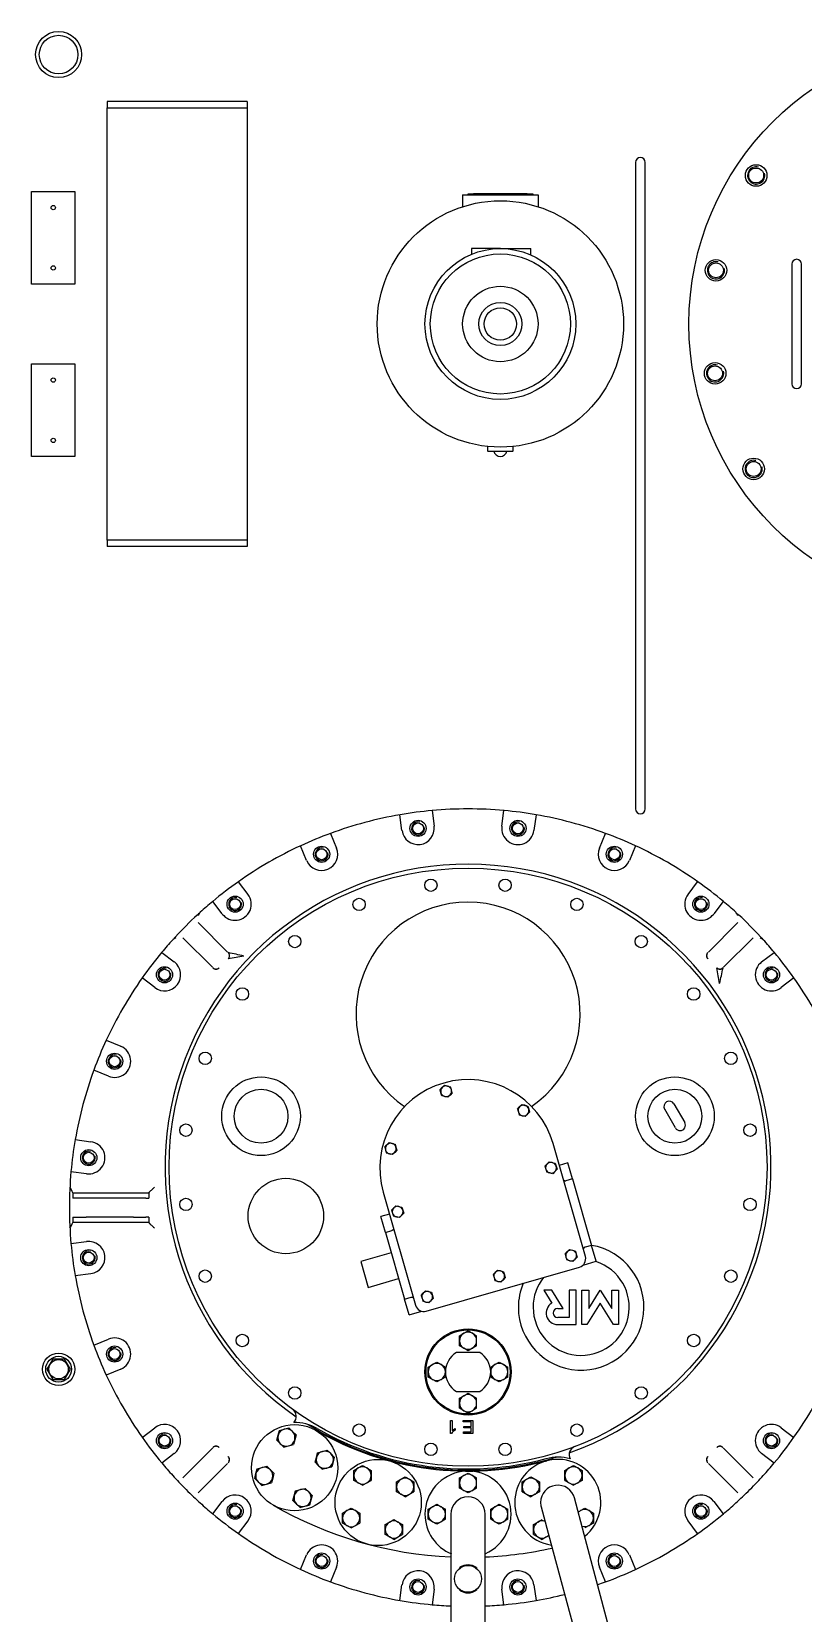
# Model space of a CAD drawing. Header units: millimetres. Extents: x 89978 to 501025, y -351975 to 835730.
# Drawn here: x 137848 to 138564, y -212483 to -211015 of the extents above; entities that cross this region are included whole.
import ezdxf

# ---------------------------------------------------------------- set-up
doc = ezdxf.new("R2010")
doc.units = ezdxf.units.MM
doc.header["$LTSCALE"] = 150
doc.layers.add('------00 Switch Gear_154kV', color=4, linetype='Continuous')

# ---------------------------------------------------------------- blocks, each defined once
blk = doc.blocks.new('X-1F-PLAN$0$top tr')
at = {"layer": '------00 Switch Gear_154kV', "linetype": 'Continuous'}
for p, q in [((323610, 114856.4), (323610, 114767.4)), ((323642, 114767.4), (323642, 114856.4)), ((323549.1, 114759.4), (323526.1, 114845.4)), ((323495.2, 114837.1), (323518.2, 114751.1)), ((323564.8, 114798), (323562.9, 114812.5)), ((323592.7, 114816.4), (323594.6, 114801.9)), ((323657.5, 114801.9), (323659.4, 114816.4)), ((323689.2, 114812.5), (323687.3, 114798)), ((323618.3, 114802.3), (323618.3, 114802.9)), ((323633.8, 114802.3), (323633.8, 114802.9)), ((323476.3, 114770.2), (323470.7, 114783.8)), ((323498.4, 114795.2), (323504.1, 114781.7)), ((323748, 114781.7), (323753.7, 114795.2)), ((323781.4, 114783.8), (323775.8, 114770.2)), ((323618.3, 114782), (323618.3, 114782.6)), ((323633.8, 114782), (323633.8, 114782.6)), ((323558.2, 114725.6), (323549.1, 114759.4)), ((323553.2, 114753.5), (323557.2, 114755.8)), ((323561.2, 114753.5), (323557.2, 114755.8)), ((323565.2, 114751.2), (323561.2, 114753.5)), ((323610, 114767.4), (323610, 114732.4)), ((323642, 114732.4), (323642, 114767.4)), ((323690.9, 114753.5), (323686.9, 114751.2)), ((323694.9, 114755.8), (323690.9, 114753.5)), ((323694.9, 114755.8), (323698.9, 114753.5)), ((323698.9, 114753.5), (323702.9, 114751.2)), ((323412.9, 114750.4), (323421.8, 114738.7)), ((323509.6, 114740.6), (323513.6, 114742.9)), ((323509.6, 114736), (323509.6, 114740.6)), ((323513.6, 114742.9), (323517.6, 114745.2)), ((323518.2, 114751.1), (323527.3, 114717.3)), ((323561.2, 114739.7), (323557.2, 114737.4)), ((323565.2, 114742), (323561.2, 114739.7)), ((323565.2, 114751.2), (323565.2, 114746.6)), ((323565.2, 114746.6), (323565.2, 114742)), ((323589, 114737.1), (323593, 114739.4)), ((323593, 114739.4), (323597, 114741.7)), ((323597, 114741.7), (323601, 114739.4)), ((323601, 114739.4), (323605, 114737.1)), ((323647, 114737.1), (323651, 114739.4)), ((323651, 114739.4), (323655, 114741.7)), ((323655, 114741.7), (323659, 114739.4)), ((323659, 114739.4), (323663, 114737.1)), ((323686.9, 114746.6), (323686.9, 114751.2)), ((323686.9, 114742), (323686.9, 114746.6)), ((323690.9, 114739.7), (323686.9, 114742)), ((323694.9, 114737.4), (323690.9, 114739.7)), ((323698.9, 114739.7), (323694.9, 114737.4)), ((323702.9, 114742), (323698.9, 114739.7)), ((323702.9, 114751.2), (323702.9, 114746.6)), ((323702.9, 114746.6), (323702.9, 114742)), ((323730.5, 114742.9), (323726.5, 114740.6)), ((323726.5, 114736), (323726.5, 114740.6)), ((323734.5, 114745.2), (323730.5, 114742.9)), ((323734.5, 114745.2), (323738.5, 114742.9)), ((323738.5, 114742.9), (323742.5, 114740.6)), ((323742.5, 114740.6), (323742.5, 114736)), ((323830.3, 114738.7), (323839.2, 114750.4)), ((323398, 114720.5), (323389.1, 114732.1)), ((323509.6, 114731.4), (323509.6, 114736)), ((323513.6, 114729), (323509.6, 114731.4)), ((323517.6, 114726.7), (323513.6, 114729)), ((323521.6, 114729), (323517.6, 114726.7)), ((323589, 114737.1), (323589, 114732.4)), ((323589, 114732.4), (323589, 114727.8)), ((323593, 114725.5), (323589, 114727.8)), ((323597, 114723.2), (323593, 114725.5)), ((323601, 114725.5), (323597, 114723.2)), ((323605, 114727.8), (323601, 114725.5)), ((323605, 114737.1), (323605, 114732.4)), ((323605, 114732.4), (323605, 114727.8)), ((323647, 114737.1), (323647, 114732.4)), ((323647, 114732.4), (323647, 114727.8)), ((323651, 114725.5), (323647, 114727.8)), ((323655, 114723.2), (323651, 114725.5)), ((323659, 114725.5), (323655, 114723.2)), ((323663, 114727.8), (323659, 114725.5)), ((323663, 114737.1), (323663, 114732.4)), ((323663, 114732.4), (323663, 114727.8)), ((323726.5, 114731.4), (323726.5, 114736)), ((323730.5, 114729), (323726.5, 114731.4)), ((323734.5, 114726.7), (323730.5, 114729)), ((323738.5, 114729), (323734.5, 114726.7)), ((323742.5, 114731.4), (323738.5, 114729)), ((323742.5, 114736), (323742.5, 114731.4)), ((323777.5, 114725), (323773, 114723.9)), ((323781.9, 114726.2), (323777.5, 114725)), ((323781.9, 114726.2), (323785.2, 114723)), ((323863, 114732.1), (323854.1, 114720.5)), ((323375.5, 114712.7), (323402.9, 114685.2)), ((323559.8, 114711.6), (323563.8, 114713.9)), ((323559.8, 114707), (323559.8, 114711.6)), ((323563.8, 114713.9), (323567.8, 114716.2)), ((323571.8, 114713.9), (323567.8, 114716.2)), ((323575.8, 114711.6), (323571.8, 114713.9)), ((323575.8, 114711.6), (323575.8, 114707)), ((323618, 114708.1), (323622, 114710.4)), ((323622, 114710.4), (323626, 114712.7)), ((323626, 114712.7), (323630, 114710.4)), ((323630, 114710.4), (323634, 114708.1)), ((323680.3, 114713.9), (323676.3, 114711.6)), ((323676.3, 114707), (323676.3, 114711.6)), ((323684.3, 114716.2), (323680.3, 114713.9)), ((323684.3, 114716.2), (323688.3, 114713.9)), ((323688.3, 114713.9), (323692.3, 114711.6)), ((323692.3, 114711.6), (323692.3, 114707)), ((323770.6, 114714.9), (323771.8, 114719.4)), ((323773.9, 114711.7), (323770.6, 114714.9)), ((323771.8, 114719.4), (323773, 114723.9)), ((323777.1, 114708.4), (323773.9, 114711.7)), ((323781.6, 114709.6), (323777.1, 114708.4)), ((323786.1, 114710.8), (323781.6, 114709.6)), ((323785.2, 114723), (323788.5, 114719.7)), ((323787.3, 114715.2), (323786.1, 114710.8)), ((323788.5, 114719.7), (323787.3, 114715.2)), ((323849.2, 114685.2), (323876.6, 114712.7)), ((323388.8, 114671.1), (323361.3, 114698.5)), ((323520.2, 114701), (323524.2, 114703.3)), ((323520.2, 114696.4), (323520.2, 114701)), ((323520.2, 114691.7), (323520.2, 114696.4)), ((323524.2, 114703.3), (323528.2, 114705.6)), ((323532.2, 114703.3), (323528.2, 114705.6)), ((323536.2, 114701), (323532.2, 114703.3)), ((323536.2, 114701), (323536.2, 114696.4)), ((323536.2, 114696.4), (323536.2, 114691.7)), ((323559.8, 114702.4), (323559.8, 114707)), ((323563.8, 114700), (323559.8, 114702.4)), ((323567.8, 114697.7), (323563.8, 114700)), ((323571.8, 114700), (323567.8, 114697.7)), ((323575.8, 114702.4), (323571.8, 114700)), ((323575.8, 114707), (323575.8, 114702.4)), ((323618, 114708.1), (323618, 114703.4)), ((323618, 114703.4), (323618, 114698.8)), ((323622, 114696.5), (323618, 114698.8)), ((323626, 114694.2), (323622, 114696.5)), ((323630, 114696.5), (323626, 114694.2)), ((323634, 114698.8), (323630, 114696.5)), ((323634, 114708.1), (323634, 114703.4)), ((323634, 114703.4), (323634, 114698.8)), ((323676.3, 114702.4), (323676.3, 114707)), ((323680.3, 114700), (323676.3, 114702.4)), ((323684.3, 114697.7), (323680.3, 114700)), ((323688.3, 114700), (323684.3, 114697.7)), ((323692.3, 114702.4), (323688.3, 114700)), ((323692.3, 114707), (323692.3, 114702.4)), ((323719.9, 114703.3), (323715.9, 114701)), ((323715.9, 114696.4), (323715.9, 114701)), ((323715.9, 114691.7), (323715.9, 114696.4)), ((323723.9, 114705.6), (323719.9, 114703.3)), ((323723.9, 114705.6), (323727.9, 114703.3)), ((323727.9, 114703.3), (323731.9, 114701)), ((323731.9, 114701), (323731.9, 114696.4)), ((323731.9, 114696.4), (323731.9, 114691.7)), ((323806.1, 114694.4), (323807.3, 114698.9)), ((323807.3, 114698.9), (323808.5, 114703.3)), ((323813, 114704.5), (323808.5, 114703.3)), ((323817.4, 114705.7), (323813, 114704.5)), ((323817.4, 114705.7), (323820.7, 114702.5)), ((323820.7, 114702.5), (323824, 114699.2)), ((323822.8, 114694.7), (323821.6, 114690.3)), ((323824, 114699.2), (323822.8, 114694.7)), ((323890.8, 114698.5), (323863.3, 114671.1)), ((323341.9, 114684.9), (323353.5, 114676)), ((323403.5, 114684.7), (323403.6, 114684.6)), ((323524.2, 114689.4), (323520.2, 114691.7)), ((323528.2, 114687.1), (323524.2, 114689.4)), ((323532.2, 114689.4), (323528.2, 114687.1)), ((323536.2, 114691.7), (323532.2, 114689.4)), ((323719.9, 114689.4), (323715.9, 114691.7)), ((323723.9, 114687.1), (323719.9, 114689.4)), ((323727.9, 114689.4), (323723.9, 114687.1)), ((323731.9, 114691.7), (323727.9, 114689.4)), ((323750.1, 114679.4), (323751.3, 114683.9)), ((323751.3, 114683.9), (323752.5, 114688.3)), ((323757, 114689.5), (323752.5, 114688.3)), ((323761.4, 114690.7), (323757, 114689.5)), ((323761.4, 114690.7), (323764.7, 114687.5)), ((323764.7, 114687.5), (323768, 114684.2)), ((323768, 114684.2), (323766.8, 114679.7)), ((323809.4, 114691.2), (323806.1, 114694.4)), ((323812.7, 114687.9), (323809.4, 114691.2)), ((323817.1, 114689.1), (323812.7, 114687.9)), ((323821.6, 114690.3), (323817.1, 114689.1)), ((323848.5, 114684.6), (323848.6, 114684.7)), ((323898.6, 114676), (323910.2, 114684.9)), ((323389.4, 114670.4), (323389.3, 114670.5)), ((323395, 114670.6), (323395.1, 114670.5)), ((323403.5, 114678.9), (323403.4, 114679)), ((323753.4, 114676.1), (323750.1, 114679.4)), ((323756.6, 114672.9), (323753.4, 114676.1)), ((323761.1, 114674.1), (323756.6, 114672.9)), ((323765.6, 114675.3), (323761.1, 114674.1)), ((323766.8, 114679.7), (323765.6, 114675.3)), ((323786.8, 114663.4), (323788, 114667.8)), ((323792.5, 114669), (323788, 114667.8)), ((323796.9, 114670.2), (323792.5, 114669)), ((323796.9, 114670.2), (323800.2, 114667)), ((323800.2, 114667), (323803.5, 114663.7)), ((323848.7, 114679), (323848.6, 114678.9)), ((323857, 114670.5), (323857.1, 114670.6)), ((323862.8, 114670.5), (323862.7, 114670.4)), ((323335.3, 114652.2), (323323.6, 114661.1)), ((323621.6, 114657.4), (323630.2, 114657.4)), ((323621.6, 114645.4), (323621.6, 114657.4)), ((323623.2, 114656), (323623.2, 114652.3)), ((323630.2, 114656), (323623.2, 114656)), ((323623.2, 114652.3), (323629.8, 114652.3)), ((323623.2, 114650.9), (323623.2, 114646.8)), ((323629.8, 114650.9), (323623.2, 114650.9)), ((323629.8, 114652.3), (323629.8, 114650.9)), ((323630.2, 114657.4), (323630.2, 114656)), ((323637.8, 114653), (323637.8, 114654.4)), ((323639.4, 114653.8), (323637.8, 114653)), ((323640.8, 114654.8), (323639.4, 114653.8)), ((323640.8, 114645.4), (323640.8, 114654.8)), ((323641.3, 114657.4), (323642.3, 114657.4)), ((323642.3, 114657.4), (323642.3, 114645.4)), ((323785.6, 114658.9), (323786.8, 114663.4)), ((323788.9, 114655.6), (323785.6, 114658.9)), ((323792.2, 114652.4), (323788.9, 114655.6)), ((323796.6, 114653.6), (323792.2, 114652.4)), ((323801.1, 114654.8), (323796.6, 114653.6)), ((323802.3, 114659.2), (323801.1, 114654.8)), ((323803.5, 114663.7), (323802.3, 114659.2)), ((323928.5, 114661.1), (323916.8, 114652.2)), ((323618, 114634.1), (323622, 114636.4)), ((323630.5, 114645.4), (323621.6, 114645.4)), ((323622, 114636.4), (323626, 114638.7)), ((323623.2, 114646.8), (323630.5, 114646.8)), ((323626, 114638.7), (323630, 114636.4)), ((323630, 114636.4), (323634, 114634.1)), ((323630.5, 114646.8), (323630.5, 114645.4)), ((323642.3, 114645.4), (323640.8, 114645.4)), ((323618, 114634.1), (323618, 114629.4)), ((323618, 114629.4), (323618, 114624.8)), ((323622, 114622.5), (323618, 114624.8)), ((323626, 114620.2), (323622, 114622.5)), ((323630, 114622.5), (323626, 114620.2)), ((323634, 114624.8), (323630, 114622.5)), ((323634, 114634.1), (323634, 114629.4)), ((323634, 114629.4), (323634, 114624.8)), ((323589, 114605.1), (323593, 114607.4)), ((323593, 114607.4), (323597, 114609.7)), ((323597, 114609.7), (323601, 114607.4)), ((323601, 114607.4), (323605, 114605.1)), ((323636.9, 114618.4), (323615.2, 114618.4)), ((323647, 114605.1), (323651, 114607.4)), ((323651, 114607.4), (323655, 114609.7)), ((323655, 114609.7), (323659, 114607.4)), ((323659, 114607.4), (323663, 114605.1)), ((324000.6, 114607.4), (323995.1, 114597.9)), ((324011.5, 114607.4), (324000.6, 114607.4)), ((324017, 114597.9), (324011.5, 114607.4)), ((323589, 114605.1), (323589, 114600.4)), ((323589, 114600.4), (323589, 114595.8)), ((323593, 114593.5), (323589, 114595.8)), ((323597, 114591.2), (323593, 114593.5)), ((323601, 114593.5), (323597, 114591.2)), ((323605, 114595.8), (323601, 114593.5)), ((323605, 114605.1), (323605, 114600.4)), ((323605, 114600.4), (323605, 114595.8)), ((323647, 114605.1), (323647, 114600.4)), ((323647, 114600.4), (323647, 114595.8)), ((323651, 114593.5), (323647, 114595.8)), ((323655, 114591.2), (323651, 114593.5)), ((323659, 114593.5), (323655, 114591.2)), ((323663, 114595.8), (323659, 114593.5)), ((323663, 114605.1), (323663, 114600.4)), ((323663, 114600.4), (323663, 114595.8)), ((323948.3, 114597.7), (323961.9, 114603.3)), ((323995.1, 114597.9), (324000.6, 114588.4)), ((324011.5, 114588.4), (324017, 114597.9)), ((323615.2, 114582.4), (323636.9, 114582.4)), ((323618, 114576.1), (323622, 114578.4)), ((323622, 114578.4), (323626, 114580.7)), ((323626, 114580.7), (323630, 114578.4)), ((323630, 114578.4), (323634, 114576.1)), ((324000.6, 114588.4), (324011.5, 114588.4)), ((323618, 114576.1), (323618, 114571.4)), ((323618, 114571.4), (323618, 114566.8)), ((323622, 114564.5), (323618, 114566.8)), ((323626, 114562.2), (323622, 114564.5)), ((323630, 114564.5), (323626, 114562.2)), ((323634, 114566.8), (323630, 114564.5)), ((323634, 114576.1), (323634, 114571.4)), ((323634, 114571.4), (323634, 114566.8)), ((323973.3, 114575.6), (323959.8, 114569.9)), ((323486.3, 114556.4), (323490.9, 114556.4)), ((323486.3, 114524.4), (323486.3, 114556.4)), ((323490.9, 114556.4), (323503.3, 114536.5)), ((323503.3, 114536.5), (323515.8, 114556.4)), ((323515.8, 114556.4), (323520.4, 114556.4)), ((323520.4, 114556.4), (323520.4, 114524.4)), ((323542.8, 114556.4), (323525.7, 114556.4)), ((323525.7, 114556.4), (323525.7, 114524.4)), ((323532.1, 114524.4), (323532.1, 114550)), ((323532.1, 114550), (323542.8, 114550)), ((323503.3, 114524.4), (323492.7, 114541.5)), ((323492.7, 114541.5), (323492.7, 114524.4)), ((323514, 114541.5), (323503.3, 114524.4)), ((323514, 114524.4), (323514, 114541.5)), ((323664.8, 114543.9), (323522.6, 114503.1)), ((323542.8, 114541.4), (323537.6, 114541.4)), ((323537.6, 114541.4), (323548.2, 114524.4)), ((323555.8, 114524.4), (323548.2, 114536.5)), ((323658.3, 114532.1), (323660.3, 114534.2)), ((323660.3, 114534.2), (323662.3, 114536.2)), ((323662.3, 114536.2), (323665.1, 114535.5)), ((323665.1, 114535.5), (323667.9, 114534.8)), ((323668.7, 114532.1), (323667.9, 114534.8)), ((323680.7, 114547.5), (323668.8, 114544.1)), ((323704.8, 114433.7), (323674.7, 114538.5)), ((323680.7, 114547.5), (323684.9, 114532.7)), ((323492.7, 114524.4), (323486.3, 114524.4)), ((323520.4, 114524.4), (323514, 114524.4)), ((323525.7, 114524.4), (323532.1, 114524.4)), ((323548.2, 114524.4), (323555.8, 114524.4)), ((323659.1, 114529.3), (323658.3, 114532.1)), ((323659.9, 114526.5), (323659.1, 114529.3)), ((323662.7, 114525.8), (323659.9, 114526.5)), ((323665.5, 114525.1), (323662.7, 114525.8)), ((323667.5, 114527.2), (323665.5, 114525.1)), ((323669.5, 114529.3), (323667.5, 114527.2)), ((323669.5, 114529.3), (323668.7, 114532.1)), ((323684.9, 114532.7), (323678.9, 114531)), ((323702.7, 114471), (323684.9, 114532.7)), ((323718.7, 114522), (323690.4, 114513.8)), ((323725.6, 114497.9), (323718.7, 114522)), ((323591.5, 114512.9), (323593.5, 114515)), ((323592.3, 114510.2), (323591.5, 114512.9)), ((323593.1, 114507.4), (323592.3, 114510.2)), ((323595.9, 114506.7), (323593.1, 114507.4)), ((323593.5, 114515), (323595.5, 114517.1)), ((323595.5, 114517.1), (323598.3, 114516.4)), ((323598.7, 114506), (323595.9, 114506.7)), ((323598.3, 114516.4), (323601.1, 114515.7)), ((323600.7, 114508.1), (323598.7, 114506)), ((323602.7, 114510.1), (323600.7, 114508.1)), ((323601.9, 114512.9), (323601.1, 114515.7)), ((323602.7, 114510.1), (323601.9, 114512.9)), ((323976.1, 114509.2), (323990.6, 114511.1)), ((323519.1, 114501.2), (323507.2, 114497.7)), ((323507.2, 114497.7), (323511.4, 114482.9)), ((323517.1, 114493.3), (323547.1, 114388.5)), ((323524.7, 114493.8), (323526.7, 114495.8)), ((323525.5, 114491), (323524.7, 114493.8)), ((323526.3, 114488.2), (323525.5, 114491)), ((323526.7, 114495.8), (323528.7, 114497.9)), ((323528.7, 114497.9), (323531.5, 114497.2)), ((323531.5, 114497.2), (323534.3, 114496.5)), ((323535.9, 114491), (323533.9, 114488.9)), ((323535.1, 114493.8), (323534.3, 114496.5)), ((323535.9, 114491), (323535.1, 114493.8)), ((323697.2, 114489.8), (323725.6, 114497.9)), ((323511.4, 114482.9), (323517.4, 114484.7)), ((323529.1, 114421.2), (323511.4, 114482.9)), ((323529.1, 114487.5), (323526.3, 114488.2)), ((323531.9, 114486.8), (323529.1, 114487.5)), ((323533.9, 114488.9), (323531.9, 114486.8)), ((323994.5, 114481.3), (323980, 114479.4)), ((323702.7, 114471), (323696.6, 114469.2)), ((323702.7, 114471), (323706.9, 114456.2)), ((323922.4, 114461.7), (323992.9, 114461.7)), ((323922.4, 114456.7), (323922.4, 114461.7)), ((323992.9, 114456.7), (323992.9, 114461.7)), ((323685.7, 114453.1), (323687.7, 114455.1)), ((323686.5, 114450.3), (323685.7, 114453.1)), ((323687.3, 114447.5), (323686.5, 114450.3)), ((323690.1, 114446.8), (323687.3, 114447.5)), ((323687.7, 114455.1), (323689.7, 114457.2)), ((323689.7, 114457.2), (323692.5, 114456.5)), ((323692.9, 114446.1), (323690.1, 114446.8)), ((323692.5, 114456.5), (323695.3, 114455.8)), ((323694.9, 114448.2), (323692.9, 114446.1)), ((323696.9, 114450.3), (323694.9, 114448.2)), ((323696.1, 114453), (323695.3, 114455.8)), ((323696.9, 114450.3), (323696.1, 114453)), ((323699, 114453.9), (323706.9, 114456.2)), ((323922.4, 114456.7), (323925, 114456.7)), ((323928.7, 114456.7), (323925, 114456.7)), ((323936.6, 114456.7), (323928.7, 114456.7)), ((323936.6, 114456.7), (323980.5, 114456.7)), ((323988.4, 114456.7), (323980.5, 114456.7)), ((323992.8, 114456.7), (323988.4, 114456.7)), ((323992.8, 114456.7), (323992.9, 114456.7)), ((323922.4, 114434.2), (323922.4, 114439.2)), ((323925, 114439.2), (323922.4, 114439.2)), ((323992.9, 114434.2), (323922.4, 114434.2)), ((323925, 114439.2), (323928.7, 114439.2)), ((323928.7, 114439.2), (323936.6, 114439.2)), ((323936.6, 114439.2), (323980.5, 114439.2)), ((323980.5, 114439.2), (323988.4, 114439.2)), ((323988.4, 114439.2), (323992.8, 114439.2)), ((323992.9, 114439.2), (323992.8, 114439.2)), ((323992.9, 114434.2), (323992.9, 114439.2)), ((323529.1, 114421.2), (323535.2, 114422.9)), ((323529.1, 114421.2), (323533.4, 114406.4)), ((323545.4, 114414.3), (323547.4, 114416.4)), ((323547.4, 114416.4), (323550.2, 114415.7)), ((323980, 114416.5), (323994.5, 114414.6)), ((323533.4, 114406.4), (323541.3, 114408.7)), ((323543.4, 114412.3), (323545.4, 114414.3)), ((323544.2, 114409.5), (323543.4, 114412.3)), ((323545, 114406.7), (323544.2, 114409.5)), ((323547.8, 114406), (323545, 114406.7)), ((323550.6, 114405.3), (323547.8, 114406)), ((323550.2, 114415.7), (323553, 114415)), ((323552.6, 114407.4), (323550.6, 114405.3)), ((323554.6, 114409.5), (323552.6, 114407.4)), ((323553.8, 114412.2), (323553, 114415)), ((323554.6, 114409.5), (323553.8, 114412.2)), ((323692.1, 114394.6), (323694.1, 114396.6)), ((323692.9, 114391.8), (323692.1, 114394.6)), ((323693.7, 114389), (323692.9, 114391.8)), ((323696.5, 114388.3), (323693.7, 114389)), ((323694.1, 114396.6), (323696.1, 114398.7)), ((323696.1, 114398.7), (323698.9, 114398)), ((323699.3, 114387.6), (323696.5, 114388.3)), ((323698.9, 114398), (323701.7, 114397.3)), ((323701.3, 114389.7), (323699.3, 114387.6)), ((323703.3, 114391.8), (323701.3, 114389.7)), ((323702.5, 114394.6), (323701.7, 114397.3)), ((323703.3, 114391.8), (323702.5, 114394.6)), ((323990.6, 114384.8), (323976.1, 114386.7)), ((323433.5, 114373.9), (323443.5, 114356.6)), ((323434.9, 114351.6), (323424.9, 114368.9)), ((323568.9, 114359.2), (323570.9, 114361.3)), ((323569.7, 114356.5), (323568.9, 114359.2)), ((323570.9, 114361.3), (323572.9, 114363.4)), ((323572.9, 114363.4), (323575.7, 114362.7)), ((323575.7, 114362.7), (323578.5, 114362)), ((323579.3, 114359.2), (323578.5, 114362)), ((323580.1, 114356.4), (323579.3, 114359.2)), ((323570.5, 114353.7), (323569.7, 114356.5)), ((323573.3, 114353), (323570.5, 114353.7)), ((323576.1, 114352.3), (323573.3, 114353)), ((323578.1, 114354.4), (323576.1, 114352.3)), ((323580.1, 114356.4), (323578.1, 114354.4)), ((323640.7, 114341.3), (323642.7, 114343.4)), ((323642.7, 114343.4), (323644.7, 114345.5)), ((323644.7, 114345.5), (323647.5, 114344.8)), ((323647.5, 114344.8), (323650.3, 114344.1)), ((323650.3, 114344.1), (323651.1, 114341.3)), ((323640.7, 114341.3), (323641.5, 114338.6)), ((323641.5, 114338.6), (323642.3, 114335.8)), ((323645.1, 114335.1), (323642.3, 114335.8)), ((323647.9, 114334.4), (323645.1, 114335.1)), ((323649.9, 114336.5), (323647.9, 114334.4)), ((323651.9, 114338.5), (323649.9, 114336.5)), ((323651.1, 114341.3), (323651.9, 114338.5)), ((323959.8, 114326), (323973.3, 114320.3)), ((323961.9, 114292.6), (323948.3, 114298.2)), ((323323.6, 114234.8), (323335.3, 114243.7)), ((323916.8, 114243.7), (323928.5, 114234.8)), ((323389.3, 114225.4), (323389.4, 114225.5)), ((323395.1, 114225.4), (323395, 114225.3)), ((323857.1, 114225.3), (323857, 114225.4)), ((323862.7, 114225.5), (323862.8, 114225.4)), ((323353.5, 114219.9), (323341.9, 114211)), ((323361.3, 114197.4), (323388.8, 114224.8)), ((323402.9, 114210.7), (323375.5, 114183.2)), ((323403.4, 114216.9), (323403.5, 114217)), ((323403.6, 114211.3), (323403.5, 114211.2)), ((323848.6, 114211.2), (323848.5, 114211.3)), ((323848.6, 114217), (323848.7, 114216.9)), ((323876.6, 114183.2), (323849.2, 114210.7)), ((323863.3, 114224.8), (323890.8, 114197.4)), ((323910.2, 114211), (323898.6, 114219.9)), ((323897.6, 114196.6), (323900.1, 114199.4)), ((323377.5, 114173.9), (323374.7, 114176.4)), ((323389.1, 114163.8), (323398, 114175.4)), ((323854.1, 114175.4), (323863, 114163.8)), ((323421.8, 114157.2), (323412.9, 114145.5)), ((323839.2, 114145.5), (323830.3, 114157.2)), ((323470.7, 114112.1), (323476.3, 114125.7)), ((323775.8, 114125.7), (323781.4, 114112.1)), ((323504.1, 114114.2), (323498.4, 114100.7)), ((323753.7, 114100.7), (323748, 114114.2)), ((323562.9, 114083.4), (323564.8, 114097.9)), ((323594.6, 114094), (323592.7, 114079.5)), ((323659.4, 114079.5), (323657.5, 114094)), ((323687.3, 114097.9), (323689.2, 114083.4)), ((323461.5, 114077.9), (323461.5, 114068.9)), ((323461.5, 114068.9), (323461.5, 113486.9)), ((323470.5, 114068.9), (323470.5, 114077.9)), ((323470.5, 113486.9), (323470.5, 114068.9)), ((323831, 113834.4), (323961, 113834.4)), ((323831, 113828.4), (323831, 113834.4)), ((323961, 113828.4), (323961, 113834.4)), ((323831, 113427.4), (323831, 113828.4)), ((323831, 113828.4), (323961, 113828.4)), ((323961, 113828.4), (323961, 113427.4)), ((323584, 113745.3), (323584, 113741.3)), ((323607.5, 113745.8), (323584.5, 113745.8)), ((323608, 113741.6), (323608, 113745.3)), ((323991, 113664.9), (323991, 113750.9)), ((323991, 113750.9), (324031, 113750.9)), ((324031, 113750.9), (324031, 113664.9)), ((323316.5, 113683.4), (323316.5, 113678.9)), ((323325.5, 113678.9), (323325.5, 113683.4)), ((323316.5, 113678.9), (323316.5, 113576.9)), ((323325.5, 113576.9), (323325.5, 113678.9)), ((324031, 113664.9), (323991, 113664.9)), ((323991, 113504.9), (323991, 113590.9)), ((323991, 113590.9), (324031, 113590.9)), ((324031, 113590.9), (324031, 113504.9)), ((323316.5, 113576.9), (323316.5, 113572.4)), ((323325.5, 113572.4), (323325.5, 113576.9)), ((323567.8, 113563.7), (323567.8, 113557.9)), ((323596, 113557.9), (323567.8, 113557.9)), ((323596, 113557.9), (323622.7, 113557.9)), ((323622.7, 113557.9), (323622.7, 113563.2)), ((323561, 113508), (323561, 113519.2)), ((323631, 113508), (323561, 113508)), ((323566, 113507), (323566, 113508)), ((323571, 113507), (323566, 113507)), ((323571, 113507), (323621, 113507)), ((323626, 113507), (323621, 113507)), ((323626, 113508), (323626, 113507)), ((323631, 113508), (323631, 113519.2)), ((324031, 113504.9), (323991, 113504.9)), ((323461.5, 113486.9), (323461.5, 113477.9)), ((323470.5, 113477.9), (323470.5, 113486.9)), ((323961, 113427.4), (323831, 113427.4)), ((323831, 113421.4), (323831, 113427.4)), ((323831, 113421.4), (323961, 113421.4)), ((323961, 113421.4), (323961, 113427.4))]:
    blk.add_line(p, q, dxfattribs=at)
for centre, radius in [((323579.7, 114799.9), 7.5), ((323579.7, 114799.9), 5.05), ((323626, 114792.4), 12.5), ((323672.4, 114799.9), 7.5), ((323672.4, 114799.9), 5.05), ((323490.2, 114775.9), 7.5), ((323761.9, 114775.9), 7.5), ((323490.2, 114775.9), 5.05), ((323761.9, 114775.9), 5.05), ((323709.4, 114721.5), 40), ((323409.9, 114729.6), 7.5), ((323409.9, 114729.6), 5.05), ((323787, 114689.3), 40), ((323842.2, 114729.6), 7.5), ((323842.2, 114729.6), 5.05), ((323626, 114410.4), 277.5), ((323344.4, 114664.1), 7.5), ((323344.4, 114664.1), 5.05), ((323591.6, 114672.2), 5.75), ((323660.5, 114672.2), 5.75), ((323907.7, 114664.1), 7.5), ((323907.7, 114664.1), 5.05), ((323525, 114654.4), 5.75), ((323727.1, 114654.4), 5.75), ((323626, 114600.4), 40), ((323626, 114600.4), 39), ((323465.3, 114619.9), 5.75), ((323786.8, 114619.9), 5.75), ((324006, 114597.9), 15), ((324006, 114597.9), 12), ((324006, 114597.9), 9), ((323954, 114583.8), 7.5), ((323954, 114583.8), 5.05), ((323416.6, 114571.2), 5.75), ((323835.5, 114571.2), 5.75), ((323382.1, 114511.5), 5.75), ((323869.9, 114511.5), 5.75), ((323795.1, 114455.7), 35), ((323978, 114494.3), 7.5), ((323978, 114494.3), 5.05), ((323364.3, 114444.9), 5.75), ((323887.8, 114444.9), 5.75), ((323978, 114401.6), 7.5), ((323978, 114401.6), 5.05), ((323434, 114363.1), 36.5), ((323434, 114363.1), 25), ((323818.1, 114363.1), 36.5), ((323818.1, 114363.1), 25), ((323364.3, 114376), 5.75), ((323887.8, 114376), 5.75), ((323382.1, 114309.4), 5.75), ((323869.9, 114309.4), 5.75), ((323954, 114312.1), 7.5), ((323954, 114312.1), 5.05), ((323416.6, 114249.7), 5.75), ((323835.5, 114249.7), 5.75), ((323344.4, 114231.8), 7.5), ((323344.4, 114231.8), 5.05), ((323907.7, 114231.8), 7.5), ((323907.7, 114231.8), 5.05), ((323465.3, 114201), 5.75), ((323786.8, 114201), 5.75), ((323409.9, 114166.3), 7.5), ((323409.9, 114166.3), 5.05), ((323525, 114166.5), 5.75), ((323727.1, 114166.5), 5.75), ((323842.2, 114166.3), 7.5), ((323842.2, 114166.3), 5.05), ((323591.6, 114148.7), 5.75), ((323660.5, 114148.7), 5.75), ((323490.2, 114120), 7.5), ((323490.2, 114120), 5.05), ((323761.9, 114120), 7.5), ((323761.9, 114120), 5.05), ((323579.7, 114096), 7.5), ((323579.7, 114096), 5.05), ((323672.4, 114096), 7.5), ((323672.4, 114096), 5.05), ((323156, 113627.9), 265), ((323360.9, 113762.4), 10), ((323360.9, 113762.4), 6.92), ((323596, 113627.9), 114.3), ((324011, 113735.9), 2), ((323596, 113627.9), 70), ((323396.7, 113673.7), 10), ((323596, 113627.9), 65), ((324011, 113679.9), 2), ((323396.7, 113673.7), 6.92), ((323596, 113627.9), 35), ((323596, 113627.9), 20), ((323596, 113627.9), 15), ((323395.9, 113578.1), 10), ((323395.9, 113578.1), 6.92), ((324011, 113575.9), 2), ((324011, 113519.9), 2), ((323358.6, 113490.1), 10), ((323358.6, 113490.1), 6.92), ((324006, 113377.9), 21.4), ((324006, 113377.9), 17.9)]:
    blk.add_circle(centre, radius, dxfattribs=at)
for centre, radius, start, end in [((323626, 114447.9), 370, 99.8234, 104.0253), ((323626, 114447.9), 370, 95.1766, 99.8234), ((323626, 114447.9), 370, 92.4784, 95.1766), ((323626, 114447.9), 370, 84.8234, 87.5216), ((323626, 114447.9), 370, 80.1766, 84.8234), ((323626, 114447.9), 370, 69.8234, 80.1766), ((323626, 114447.9), 370, 108.9838, 110.1766), ((323579.7, 114799.9), 15, 187.5, 7.5), ((323579.7, 114799.9), 6, 255, 195), ((323626, 114792.4), 13, 53.4263, 126.5737), ((323672.4, 114799.9), 15, 172.5, 352.5), ((323672.4, 114799.9), 6, 255, 195), ((323626, 114447.9), 370, 114.8234, 125.1766), ((323626, 114447.9), 370, 110.1766, 114.8234), ((323626, 114447.9), 370, 65.1766, 69.8234), ((323626, 114447.9), 370, 54.8234, 65.1766), ((323490.2, 114775.9), 15, 202.5, 22.5), ((323490.2, 114775.9), 6, 255, 195), ((323626, 114410.4), 362, 92.5332, 102.4668), ((323626, 114732.4), 40, 113.5782, 0), ((323626, 114792.4), 13, 233.4263, 306.5737), ((323626, 114732.4), 40, 0, 67.3518), ((323626, 114410.4), 362, 60, 87.4668), ((323761.9, 114775.9), 15, 157.5, 337.5), ((323761.9, 114775.9), 6, 255, 195), ((323542.7, 114721.5), 40, 0, 81.4218), ((323557.2, 114746.6), 8, 120, 139.2817), ((323557.2, 114746.6), 8, 60, 120), ((323557.2, 114746.6), 8, 0, 60), ((323694.9, 114746.6), 8, 120, 180), ((323694.9, 114746.6), 8, 60, 120), ((323694.9, 114746.6), 8, 0, 60), ((323626, 114447.9), 370, 125.1766, 129.8234), ((323542.7, 114721.5), 40, 128.5782, 0), ((323517.6, 114736), 8, 120, 180), ((323517.6, 114736), 8, 70.7183, 120), ((323557.2, 114746.6), 8, 250.7183, 300), ((323557.2, 114746.6), 8, 300, 0), ((323597, 114732.4), 8, 120, 180), ((323597, 114732.4), 8, 60, 120), ((323597, 114732.4), 8, 0, 60), ((323655, 114732.4), 8, 120, 180), ((323655, 114732.4), 8, 60, 120), ((323655, 114732.4), 8, 0, 60), ((323694.9, 114746.6), 8, 180, 240), ((323694.9, 114746.6), 8, 240, 300), ((323694.9, 114746.6), 8, 300, 0), ((323734.5, 114736), 8, 120, 180), ((323734.5, 114736), 8, 60, 120), ((323734.5, 114736), 8, 0, 60), ((323626, 114447.9), 370, 50.1766, 54.8234), ((323626, 114447.9), 370, 129.8234, 132.2115), ((323409.9, 114729.6), 15, 217.5, 37.5), ((323409.9, 114729.6), 6, 255, 195), ((323517.6, 114736), 8, 180, 240), ((323517.6, 114736), 8, 240, 300), ((323517.6, 114736), 8, 300, 319.2817), ((323542.7, 114721.5), 16, 0, 15), ((323597, 114732.4), 8, 180, 240), ((323597, 114732.4), 8, 240, 300), ((323597, 114732.4), 8, 300, 0), ((323626, 114732.4), 16, 180, 0), ((323655, 114732.4), 8, 180, 240), ((323655, 114732.4), 8, 240, 300), ((323655, 114732.4), 8, 300, 0), ((323734.5, 114736), 8, 180, 240), ((323734.5, 114736), 8, 240, 300), ((323734.5, 114736), 8, 300, 0), ((323779.5, 114717.3), 8, 105, 165), ((323779.5, 114717.3), 8, 45, 105), ((323842.2, 114729.6), 15, 142.5, 322.5), ((323842.2, 114729.6), 6, 255, 195), ((323626, 114447.9), 370, 47.7885, 50.1766), ((323626, 114447.9), 370, 133.528, 136.472), ((323626, 114447.9), 370, 132.2115, 133.528), ((323542.7, 114721.5), 16, 195, 0), ((323567.8, 114707), 8, 120, 180), ((323567.8, 114707), 8, 60, 120), ((323567.8, 114707), 8, 0, 60), ((323626, 114703.4), 8, 120, 180), ((323626, 114703.4), 8, 60, 120), ((323626, 114703.4), 8, 0, 60), ((323684.3, 114707), 8, 120, 180), ((323684.3, 114707), 8, 60, 120), ((323684.3, 114707), 8, 0, 60), ((323779.5, 114717.3), 8, 165, 225), ((323779.5, 114717.3), 8, 225, 285), ((323779.5, 114717.3), 8, 285, 345), ((323779.5, 114717.3), 8, 345, 45), ((323626, 114447.9), 370, 46.472, 47.7885), ((323626, 114447.9), 370, 43.528, 46.472), ((323626, 114447.9), 370, 137.7885, 140.1766), ((323626, 114447.9), 370, 136.472, 137.7885), ((323528.2, 114696.4), 8, 120, 180), ((323528.2, 114696.4), 8, 180, 240), ((323528.2, 114696.4), 8, 60, 120), ((323528.2, 114696.4), 8, 0, 60), ((323528.2, 114696.4), 8, 300, 0), ((323567.8, 114707), 8, 180, 240), ((323567.8, 114707), 8, 240, 300), ((323567.8, 114707), 8, 300, 0), ((323626, 114703.4), 8, 180, 240), ((323626, 114703.4), 8, 240, 300), ((323626, 114703.4), 8, 300, 0), ((323684.3, 114707), 8, 180, 240), ((323684.3, 114707), 8, 240, 300), ((323684.3, 114707), 8, 300, 0), ((323723.9, 114696.4), 8, 120, 180), ((323723.9, 114696.4), 8, 180, 240), ((323723.9, 114696.4), 8, 60, 120), ((323723.9, 114696.4), 8, 0, 60), ((323723.9, 114696.4), 8, 300, 0), ((323815.1, 114696.8), 8, 165, 225), ((323815.1, 114696.8), 8, 105, 165), ((323815.1, 114696.8), 8, 45, 105), ((323815.1, 114696.8), 8, 285, 345), ((323815.1, 114696.8), 8, 345, 45), ((323626, 114447.9), 370, 42.2115, 43.528), ((323626, 114447.9), 370, 39.8234, 42.2115), ((323626, 114447.9), 370, 140.1766, 144.8234), ((323400.6, 114681.8), 4, 313.9345, 44.7926), ((323528.2, 114696.4), 8, 240, 300), ((323524.2, 114677.2), 8, 290.8933, 29.2147), ((323542.7, 114721.5), 42, 254.1153, 285), ((323626, 114410.4), 281.2, 58.0772, 106.9228), ((323626, 114410.4), 282, 60, 105), ((323626, 114410.4), 280, 60, 105), ((323723.9, 114696.4), 8, 240, 300), ((323759, 114681.8), 8, 165, 225), ((323759, 114681.8), 8, 105, 165), ((323759, 114681.8), 8, 45, 105), ((323759, 114681.8), 8, 345, 45), ((323815.1, 114696.8), 8, 225, 285), ((323851.5, 114681.8), 4, 135.2218, 226.0511), ((323626, 114447.9), 370, 35.1766, 39.8234), ((323344.4, 114664.1), 15, 232.5, 52.5), ((323344.4, 114664.1), 6, 255, 195), ((323626, 114410.4), 281.2, 109.5251, 55.4749), ((323392.2, 114673.4), 4, 225.2218, 316.0511), ((323759, 114681.8), 8, 225, 285), ((323759, 114681.8), 8, 285, 345), ((323794.6, 114661.3), 8, 105, 165), ((323794.6, 114661.3), 8, 45, 105), ((323794.6, 114661.3), 8, 345, 45), ((323859.9, 114673.4), 4, 223.9119, 314.8152), ((323907.7, 114664.1), 15, 127.5, 307.5), ((323907.7, 114664.1), 6, 255, 195), ((323626, 114447.9), 370, 144.8234, 155.1766), ((323787, 114689.3), 42, 240, 270.8847), ((323794.6, 114661.3), 8, 165, 225), ((323794.6, 114661.3), 8, 225, 285), ((323794.6, 114661.3), 8, 285, 345), ((323626, 114447.9), 370, 24.8234, 35.1766), ((323626, 114629.4), 8, 120, 180), ((323626, 114629.4), 8, 60, 120), ((323626, 114629.4), 8, 0, 60), ((323793.4, 114641.7), 8, 135.7853, 234.1067), ((323626, 114629.4), 8, 180, 240), ((323626, 114629.4), 8, 240, 300), ((323626, 114629.4), 8, 300, 0), ((323597, 114600.4), 8, 120, 180), ((323597, 114600.4), 8, 60, 120), ((323597, 114600.4), 8, 0, 60), ((323626, 114600.4), 21, 121.0027, 238.9973), ((323626, 114600.4), 21, 301.0027, 58.9973), ((323655, 114600.4), 8, 120, 180), ((323655, 114600.4), 8, 60, 120), ((323655, 114600.4), 8, 0, 60), ((323521, 114540.4), 58.3, 0, 260.5156), ((323597, 114600.4), 8, 180, 240), ((323597, 114600.4), 8, 240, 300), ((323597, 114600.4), 8, 300, 0), ((323655, 114600.4), 8, 180, 240), ((323655, 114600.4), 8, 240, 300), ((323655, 114600.4), 8, 300, 0), ((323954, 114583.8), 15, 112.5, 292.5), ((323626, 114447.9), 370, 20.1766, 24.8234), ((323521, 114540.4), 44.6, 0, 252.3478), ((323626, 114571.4), 8, 120, 180), ((323626, 114571.4), 8, 60, 120), ((323626, 114571.4), 8, 0, 60), ((323954, 114583.8), 6, 255, 195), ((323626, 114571.4), 8, 180, 240), ((323626, 114571.4), 8, 240, 300), ((323626, 114571.4), 8, 300, 0), ((323626, 114447.9), 370, 9.8234, 20.1766), ((323542.8, 114545.7), 10.7, 300.5934, 90), ((323542.8, 114545.7), 4.3, 270, 90), ((323521, 114540.4), 44.6, 321.5876, 0), ((323521, 114540.4), 58.3, 337.5285, 0), ((323663.9, 114530.7), 5, 136, 196), ((323663.9, 114530.7), 5, 76, 136), ((323667, 114536.3), 8, 16, 106), ((323663.9, 114530.7), 5, 16, 76), ((323663.9, 114530.7), 5, 196, 256), ((323663.9, 114530.7), 5, 256, 316), ((323663.9, 114530.7), 5, 316, 16), ((323597.1, 114511.5), 5, 136, 196), ((323597.1, 114511.5), 5, 196, 256), ((323597.1, 114511.5), 5, 76, 136), ((323597.1, 114511.5), 5, 256, 316), ((323597.1, 114511.5), 5, 16, 76), ((323597.1, 114511.5), 5, 316, 16), ((323978, 114494.3), 15, 97.5, 277.5), ((323626, 114447.9), 370, 5.1766, 9.8234), ((323524.8, 114495.5), 8, 106, 196), ((323530.3, 114492.4), 5, 136, 196), ((323530.3, 114492.4), 5, 196, 256), ((323530.3, 114492.4), 5, 76, 136), ((323530.3, 114492.4), 5, 16, 76), ((323530.3, 114492.4), 5, 316, 16), ((323978, 114494.3), 6, 255, 195), ((323530.3, 114492.4), 5, 256, 316), ((323626, 114447.9), 370, 354.8234, 5.1766), ((324013.8, 114454.5), 22.2, 145.7615, 161.1084), ((323691.3, 114451.7), 5, 136, 196), ((323691.3, 114451.7), 5, 196, 256), ((323691.3, 114451.7), 5, 76, 136), ((323691.3, 114451.7), 5, 256, 316), ((323691.3, 114451.7), 5, 16, 76), ((323691.3, 114451.7), 5, 316, 16), ((323625.9, 114411.1), 82, 196, 16), ((324013.9, 114441.4), 22.2, 198.8995, 214.2306), ((323549, 114410.9), 5, 76, 136), ((323978, 114401.6), 15, 82.5, 262.5), ((323549, 114410.9), 5, 136, 196), ((323549, 114410.9), 5, 196, 256), ((323549, 114410.9), 5, 256, 316), ((323549, 114410.9), 5, 16, 76), ((323549, 114410.9), 5, 316, 16), ((323978, 114401.6), 6, 255, 195), ((323626, 114447.9), 370, 350.1766, 354.8234), ((323697.7, 114393.2), 5, 136, 196), ((323697.7, 114393.2), 5, 196, 256), ((323697.7, 114393.2), 5, 76, 136), ((323697.7, 114393.2), 5, 256, 316), ((323697.7, 114393.2), 5, 16, 76), ((323697.7, 114393.2), 5, 316, 16), ((323429.2, 114371.4), 5, 30, 210), ((323626, 114447.9), 370, 339.8234, 350.1766), ((323574.5, 114357.8), 5, 136, 196), ((323574.5, 114357.8), 5, 76, 136), ((323574.5, 114357.8), 5, 16, 76), ((323574.5, 114357.8), 5, 316, 16), ((323439.2, 114354.1), 5, 210, 30), ((323626, 114268.4), 104, 124.5931, 55.4969), ((323574.5, 114357.8), 5, 196, 256), ((323574.5, 114357.8), 5, 256, 316), ((323646.3, 114339.9), 5, 136, 196), ((323646.3, 114339.9), 5, 76, 136), ((323646.3, 114339.9), 5, 16, 76), ((323646.3, 114339.9), 5, 196, 256), ((323646.3, 114339.9), 5, 256, 316), ((323646.3, 114339.9), 5, 316, 16), ((323954, 114312.1), 15, 67.5, 247.5), ((323954, 114312.1), 6, 255, 195), ((323626, 114447.9), 370, 335.1766, 339.8234), ((323626, 114447.9), 370, 204.8234, 215.1766), ((323626, 114447.9), 370, 324.8234, 335.1766), ((323344.4, 114231.8), 15, 307.5, 127.5), ((324117.8, 114074.1), 744, 167.1265, 168.2627), ((324150, 114365.6), 767.8, 189.4203, 190.5165), ((323907.7, 114231.8), 15, 52.5, 232.5), ((323626, 114447.9), 370, 215.1766, 219.8234), ((323344.4, 114231.8), 6, 255, 195), ((323392.2, 114222.5), 4, 43.9344, 134.7927), ((323859.9, 114222.5), 4, 45.1912, 136.0817), ((323907.7, 114231.8), 6, 255, 195), ((323626, 114447.9), 370, 320.1766, 324.8234), ((323626, 114447.9), 370, 219.8234, 222.2115), ((323400.6, 114214.1), 4, 315.1912, 46.0817), ((323708.4, 114971.9), 767.8, 279.4203, 280.5165), ((323999.9, 114939.7), 744, 257.1265, 258.2627), ((323851.4, 114214.1), 4, 133.9118, 224.8153), ((323626, 114447.9), 370, 317.7885, 320.1766), ((323626, 114447.9), 370, 222.7925, 227.2069), ((323626, 114447.9), 370, 312.7925, 317.2069), ((323409.9, 114166.3), 15, 322.5, 142.5), ((323842.2, 114166.3), 15, 37.5, 217.5), ((323626, 114447.9), 370, 227.7885, 230.1766), ((323409.9, 114166.3), 6, 255, 195), ((323842.2, 114166.3), 6, 255, 195), ((323626, 114447.9), 370, 309.8234, 312.2115), ((323626.2, 114447.8), 369.8, 312.2115, 312.7928), ((323626, 114447.9), 370, 230.1766, 234.8234), ((323626, 114447.9), 370, 305.1766, 309.8234), ((323626, 114447.9), 370, 234.8234, 245.1766), ((323626, 114447.9), 370, 294.8234, 305.1766), ((323490.2, 114120), 15, 337.5, 157.5), ((323490.2, 114120), 6, 255, 195), ((323761.9, 114120), 15, 22.5, 202.5), ((323761.9, 114120), 6, 255, 195), ((323626, 114447.9), 370, 245.1766, 249.8234), ((323579.7, 114096), 15, 352.5, 172.5), ((323672.4, 114096), 15, 7.5, 187.5), ((323626, 114447.9), 370, 290.1766, 294.8234), ((323626, 114447.9), 370, 249.8234, 260.1766), ((323579.7, 114096), 6, 255, 195), ((323672.4, 114096), 6, 255, 195), ((323626, 114447.9), 370, 279.8234, 290.1766), ((323466, 114077.9), 4.5, 0, 180), ((323626, 114447.9), 370, 260.1766, 264.8234), ((323626, 114447.9), 370, 264.8234, 275.1766), ((323626, 114447.9), 370, 275.1766, 279.8234), ((323360.9, 113762.4), 8, 255, 195), ((323584.5, 113745.3), 0.5, 90, 180), ((323596, 113744.6), 6.27, 90, 168.2803), ((323596, 113744.6), 6.27, 11.7197, 90), ((323607.5, 113745.3), 0.5, 0, 90), ((323321, 113683.4), 4.5, 0, 180), ((323396.7, 113673.7), 8, 255, 195), ((323395.9, 113578.1), 8, 255, 195), ((323321, 113572.4), 4.5, 180, 0), ((323358.6, 113490.1), 8, 255, 195), ((323466, 113477.9), 4.5, 180, 0)]:
    blk.add_arc(centre, radius, start, end, dxfattribs=at)
for centre, major_axis, start_param, end_param in [((323400.7, 114681.8), (0.04, 4), 3.92152, 5.503197), ((323851.3, 114681.8), (0.04, -4), 3.921555, 5.503232), ((323392.2, 114673.2), (4, 0.04), 3.921555, 5.503232), ((323859.9, 114673.2), (4, -0.04), 3.92152, 5.503197), ((323392.2, 114222.7), (-4, 0.04), 3.921552, 5.503229), ((323859.9, 114222.7), (-4, -0.04), 3.92155, 5.503227), ((323400.7, 114214.1), (-0.04, 4), 3.92155, 5.503227), ((323851.3, 114214.1), (-0.04, -4), 3.921552, 5.503229)]:
    blk.add_ellipse(centre, major_axis=major_axis, ratio=0.992291, start_param=start_param, end_param=end_param, dxfattribs=at)
for points, degree, knots in [([(323637.8, 114654.4), (323638.7, 114654.8), (323639.4, 114655.3), (323640.6, 114656.4), (323641, 114656.9), (323641.3, 114657.4)], 3, [0, 0, 0, 0, 0.5, 0.5, 1, 1, 1, 1]), ([(323678.9, 114531), (323678.6, 114530.9), (323678.2, 114530.9), (323677.9, 114530.9), (323677.5, 114531), (323677.1, 114531.2), (323676.7, 114531.5)], 2, [0, 0, 0, 0.125, 0.125, 0.25, 0.25, 0.4196564, 0.4196564, 0.4196564]), ([(323517.4, 114484.7), (323517.5, 114484.7), (323517.6, 114484.7), (323517.7, 114484.8), (323517.8, 114484.8), (323518, 114484.9), (323518.1, 114485), (323518.2, 114485), (323518.3, 114485.1), (323518.4, 114485.2), (323518.5, 114485.4), (323518.7, 114485.6), (323518.9, 114485.9), (323519, 114486.2), (323519.1, 114486.3)], 3, [0, 0, 0, 0, 0.0235196, 0.0472387, 0.0712151, 0.0955051, 0.120163, 0.1452411, 0.1707896, 0.1968564, 0.2234874, 0.2507261, 0.3662002, 0.4164995, 0.4164995, 0.4164995, 0.4164995]), ([(323695, 114467.6), (323695.2, 114468.1), (323695.5, 114468.4), (323695.7, 114468.7), (323696, 114468.9), (323696.3, 114469.1), (323696.6, 114469.2)], 2, [0.5812119, 0.5812119, 0.5812119, 0.75, 0.75, 0.875, 0.875, 1, 1, 1]), ([(323922.4, 114461.7), (323922.4, 114461.7), (323922.3, 114461.8), (323922.1, 114462), (323921.9, 114462.2), (323921.6, 114462.4), (323921.4, 114462.7), (323921.1, 114463), (323920.6, 114463.5), (323919.9, 114464.2), (323919.2, 114464.9), (323918.7, 114465.4), (323918.1, 114466), (323917.7, 114466.4), (323917.3, 114466.8), (323917.1, 114466.9)], 3, [0, 0, 0, 0, 0.039216, 0.079409, 0.120584, 0.162746, 0.205901, 0.250053, 0.370311, 0.501095, 0.617965, 0.749819, 0.814533, 0.897927, 1, 1, 1, 1]), ([(323922.4, 114434.2), (323922.4, 114434.2), (323922.3, 114434.1), (323922.1, 114433.9), (323921.9, 114433.7), (323921.6, 114433.4), (323921.4, 114433.2), (323921.1, 114432.9), (323920.6, 114432.4), (323919.9, 114431.7), (323919.2, 114431), (323918.7, 114430.5), (323918.1, 114429.9), (323917.7, 114429.5), (323917.3, 114429.1), (323917.1, 114428.9)], 3, [0, 0, 0, 0, 0.039217, 0.079409, 0.120584, 0.162746, 0.205901, 0.250053, 0.370311, 0.501095, 0.617965, 0.749819, 0.814533, 0.897927, 1, 1, 1, 1]), ([(323537.4, 114422.4), (323537.3, 114422.4), (323537.1, 114422.6), (323536.7, 114422.8), (323536.3, 114422.9), (323536, 114423), (323535.7, 114423), (323535.4, 114423), (323535.2, 114422.9), (323535.2, 114422.9)], 3, [0.5836061, 0.5836061, 0.5836061, 0.5836061, 0.6331141, 0.748591, 0.802628, 0.8543921, 0.9042612, 0.9526486, 1, 1, 1, 1]), ([(323352, 114199.4), (323352, 114199.3), (323352.1, 114199.3), (323352.2, 114199.2), (323352.3, 114199.1), (323352.5, 114199), (323352.6, 114198.8), (323352.8, 114198.7), (323353, 114198.6), (323353.2, 114198.5), (323353.5, 114198.3), (323353.8, 114198.1), (323354.2, 114197.9), (323354.6, 114197.7), (323354.8, 114197.6), (323354.9, 114197.5)], 3, [0, 0, 0, 0, 0.035332, 0.075572, 0.120813, 0.17112, 0.22654, 0.287109, 0.352853, 0.423794, 0.499948, 0.587199, 0.749974, 0.877131, 1, 1, 1, 1]), ([(323897.2, 114197.5), (323897.2, 114197.5), (323897.4, 114197.6), (323897.6, 114197.7), (323897.8, 114197.9), (323898.1, 114198), (323898.4, 114198.2), (323898.7, 114198.4), (323899, 114198.5), (323899.3, 114198.8), (323899.6, 114199), (323899.9, 114199.2), (323900, 114199.3), (323900.1, 114199.4)], 3, [0, 0, 0, 0, 0.072933, 0.150018, 0.231258, 0.316656, 0.406216, 0.499939, 0.622644, 0.73377, 0.833509, 0.922126, 1, 1, 1, 1]), ([(323375.6, 114176.8), (323375.6, 114176.8), (323375.7, 114176.6), (323375.8, 114176.4), (323376, 114176.2), (323376.1, 114175.9), (323376.3, 114175.6), (323376.4, 114175.3), (323376.6, 114175), (323376.9, 114174.7), (323377.1, 114174.4), (323377.3, 114174.1), (323377.4, 114174), (323377.5, 114173.9)], 3, [0, 0, 0, 0, 0.072933, 0.150018, 0.231258, 0.316656, 0.406216, 0.499939, 0.622644, 0.73377, 0.833509, 0.922126, 1, 1, 1, 1]), ([(323874.6, 114173.9), (323874.7, 114173.9), (323874.7, 114174), (323874.8, 114174.1), (323874.9, 114174.2), (323875, 114174.4), (323875.1, 114174.5), (323875.3, 114174.7), (323875.4, 114174.9), (323875.5, 114175.1), (323875.7, 114175.4), (323875.9, 114175.7), (323876.1, 114176.1), (323876.3, 114176.5), (323876.4, 114176.7), (323876.5, 114176.8)], 3, [0, 0, 0, 0, 0.035332, 0.075572, 0.120813, 0.17112, 0.22654, 0.287109, 0.352853, 0.423794, 0.499948, 0.587199, 0.749974, 0.877131, 1, 1, 1, 1])]:
    blk.add_open_spline(points, degree=degree, knots=knots, dxfattribs=at)
blk.add_open_spline([(323354.5, 114196.6), (323353.7, 114197.5), (323352.8, 114198.4), (323352, 114199.4)], degree=3, dxfattribs=at)

msp = doc.modelspace()

# ---------------------------------------------------------------- block references
at = {"layer": '------00 Switch Gear_154kV', "color": 4, "rotation": 180}
msp.add_blockref('X-1F-PLAN$0$top tr', (461879.1, -97658.1), dxfattribs=at)
msp.add_blockref('X-1F-PLAN$0$top tr', (461879.1, -97658.1), dxfattribs=at)

doc.saveas('drawing.dxf')
